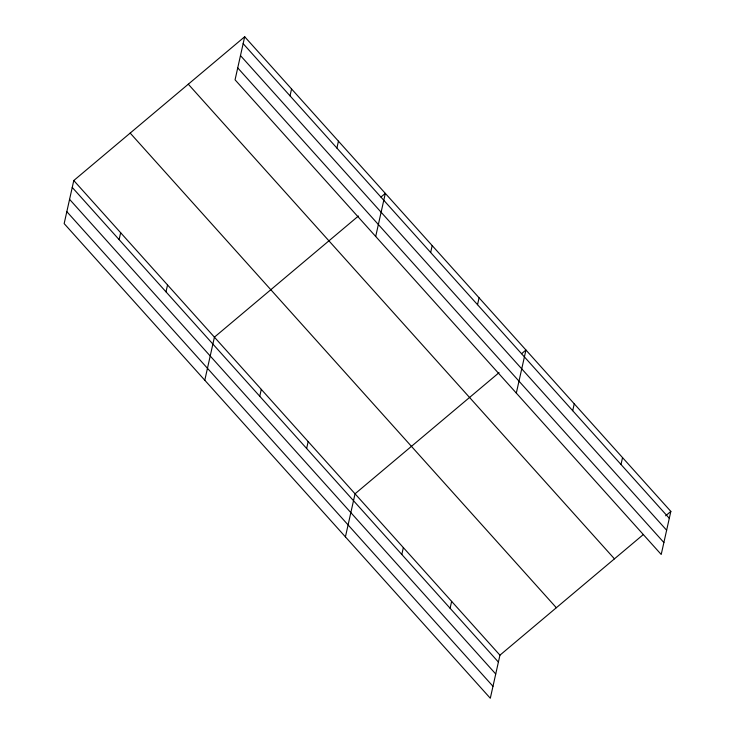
<?xml version="1.0" encoding="UTF-8"?>
<svg xmlns="http://www.w3.org/2000/svg" width="735" height="735" viewBox="0 0 735 735"><rect width="100%" height="100%" fill="white"/><g stroke="black" fill="none" stroke-linecap="round" stroke-linejoin="round"><path stroke-width="1.1" d="M244.691 36.75L235.062 79.821L661.215 554.475L670.844 511.404L244.691 36.75L73.785 180.525L64.156 223.596L490.309 698.25L499.938 655.179L643.079 534.758M119.116 239.628L120.659 232.738M166 291.832L167.534 284.95M204.789 380.234L214.418 337.163L358.423 216.017M290.022 95.853L291.565 88.963M259.749 396.257L261.292 389.366M336.906 148.066L338.44 141.175M306.633 448.469L308.167 441.579M375.695 236.459L385.324 193.388L380.978 197.035M345.422 536.872L355.051 493.791L499.056 372.645M430.655 252.491L432.198 245.6M401.806 554.475L403.35 547.584M477.539 304.694L479.073 297.813M450.105 608.268L451.639 601.386M516.319 393.096L525.948 350.016L521.611 353.673M572.712 410.7L574.246 403.818M621.011 464.502L622.545 457.611M665.644 515.786L670.844 511.404M243.147 43.641L669.309 518.294M240.474 55.584L666.636 530.229M237.727 67.886L663.889 542.54M188.289 84.194L614.451 558.848M130.178 133.081L556.34 607.735M73.785 180.525L499.938 655.179M72.241 187.416L498.404 662.07M69.577 199.35L495.73 674.004M66.821 211.652L492.983 686.306"/></g></svg>
